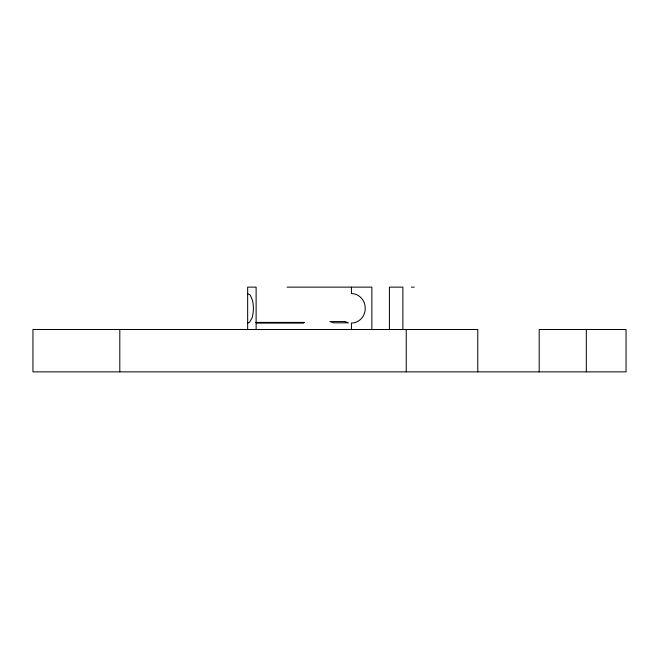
<?xml version="1.0" encoding="UTF-8"?>
<svg xmlns="http://www.w3.org/2000/svg" width="659" height="659" viewBox="0 0 659 659"><rect width="100%" height="100%" fill="white"/><g stroke="black" fill="none" stroke-linecap="round" stroke-linejoin="round"><path stroke-width="0.99" d="M287.135 287.135L371.865 287.135L371.865 329.5M411.34 287.135L414.231 287.135M255.593 322.391L304.647 322.391L303.338 323.124L256.194 323.124M247.66 293.576L250.231 295.067L252.438 300.166A14.737 5.643 90 0 1 251.936 318.173L249.456 322.391L247.66 323.058M586.321 329.5L586.321 371.865M539.194 371.865L539.194 329.5L626.05 329.5L626.05 371.865L32.95 371.865L32.95 329.5L477.775 329.5L477.775 371.865M406.249 329.5L406.249 371.865M402.88 329.5L402.88 287.135L389.411 287.135L389.411 329.5M351.428 287.135L351.428 293.576C356.14 293.469 360.465 296.286 362.969 300.166A14.737 13.617 90 0 1 361.75 318.173C359.147 321.081 355.407 323.19 351.428 323.058L351.428 329.5M256.12 329.5L256.12 287.135L247.66 287.135L247.66 329.5M119.806 329.5L119.806 371.865M344.772 321.567L329.928 321.567L333.66 322.836L348.43 322.836L344.772 321.567"/></g></svg>
